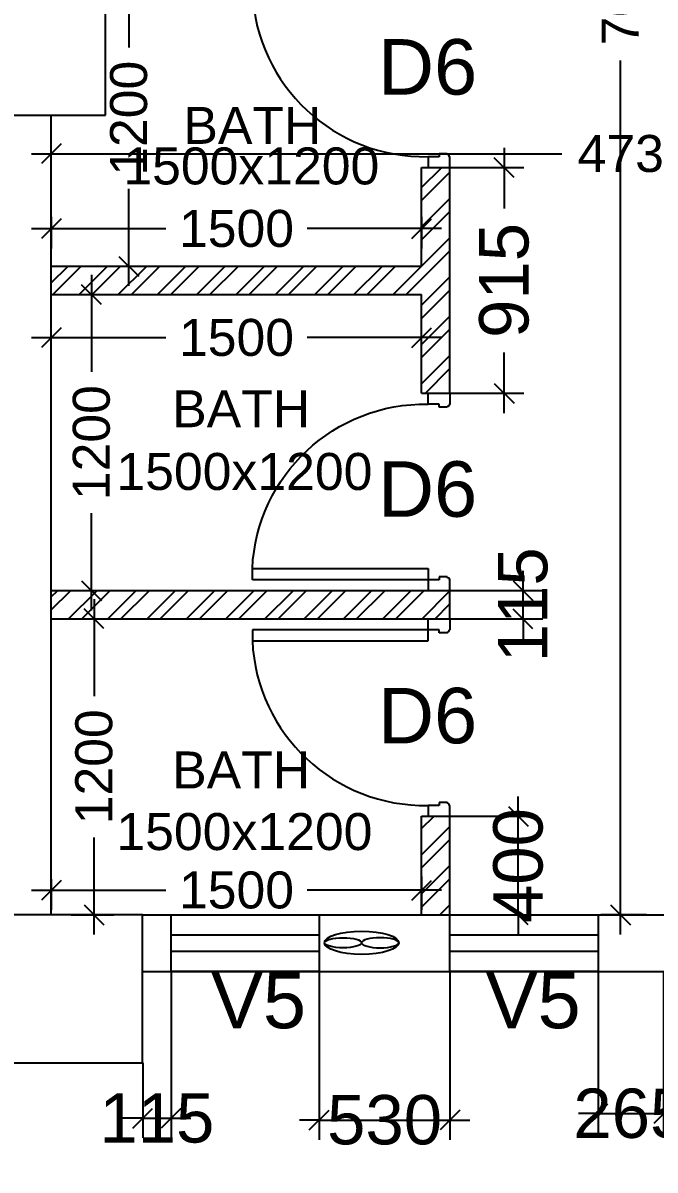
# Model space of a CAD drawing. Extents: x 7620542 to 7843793, y -6476226 to -6093835.
# Drawn here: x 7754414 to 7756975, y -6414219 to -6409569 of the extents above; entities that cross this region are included whole.
import ezdxf
from ezdxf.enums import TextEntityAlignment as Align

# ---------------------------------------------------------------- set-up
doc = ezdxf.new("R2010")
doc.units = 0
doc.header["$LTSCALE"] = 600
doc.header["$MEASUREMENT"] = 0
doc.header["$PDMODE"] = 35
doc.layers.get('0').update_dxf_attribs({"linetype": 'CONTINUOUS'})
doc.layers.get('Defpoints').update_dxf_attribs({"linetype": 'CONTINUOUS'})
for name, color, linetype in [('DIM-TEXT', 8, 'CONTINUOUS'), ('DOOR', 32, 'CONTINUOUS'), ('Exaust', 8, 'CONTINUOUS'), ('joinery', 7, 'CONTINUOUS'), ('LA-column', 3, 'CONTINUOUS'), ('Room Dim', 1, 'CONTINUOUS'), ('T Wall', 8, 'CONTINUOUS'), ('TEXT', 6, 'CONTINUOUS'), ('Toi. Wall Hat', 3, 'CONTINUOUS'), ('Walls', 7, 'CONTINUOUS'), ('WIN', 151, 'CONTINUOUS'), ('Working Dim', 5, 'CONTINUOUS')]:
    doc.layers.add(name, color=color, linetype=linetype)
doc.styles.add('ari', font='arial.ttf')
doc.styles.add('ARIAL', font='arial.ttf')
doc.styles.add('RT', font='romant.shx')
doc.dimstyles.new('int. dim', dxfattribs={"dimtxt": 450, "dimasz": 80, "dimexe": 80, "dimexo": 0, "dimgap": 70, "dimtad": 0, "dimdec": 0, "dimzin": 12, "dimdsep": 46, "dimtxsty": 'ari', "dimblk": 'OBLIQUE', "dimcen": 2, "dimdle": 80, "dimclrd": 256, "dimclre": 256, "dimclrt": 6, "dimadec": 0, "dimazin": 0, "dimtfac": 1, "dimtdec": 0, "dimtix": 1, "dimtmove": 2, "dimatfit": 3, "dimfxl": 1, "dimtolj": 1, "dimtzin": 0, "dimlwd": -1, "dimlwe": -1, "dimarcsym": 0})
doc.dimstyles.new('TEXT', dxfattribs={"dimscale": 0, "dimtxt": 600, "dimasz": 300, "dimexe": 300, "dimexo": 30, "dimgap": 50, "dimtad": 0, "dimdec": 0, "dimzin": 0, "dimdsep": 46, "dimtxsty": 'RT', "dimblk": 'OBLIQUE', "dimcen": 0.09, "dimdle": 300, "dimclrd": 256, "dimclre": 256, "dimclrt": 170, "dimadec": 0, "dimazin": 0, "dimtfac": 1, "dimtdec": 0, "dimtofl": 0, "dimtmove": 2, "dimatfit": 3, "dimfxl": 1, "dimfrac": 2, "dimtolj": 1, "dimtzin": 0, "dimlwd": -1, "dimlwe": -1, "dimarcsym": 0})

# ---------------------------------------------------------------- blocks, each defined once
blk = doc.blocks.new('A$C153C7E87')
at = {"layer": 'Exaust', "color": 10, "extrusion": (0, 0, -1)}
for centre, major_axis, ratio in [((0, 0), (150.2, 0.1), 0.312125), ((-75.1, 0), (75.1, 0), 0.271389)]:
    blk.add_ellipse(centre, major_axis=major_axis, ratio=ratio, start_param=3.141593, end_param=9.424778, dxfattribs=at)
at = {"layer": 'Exaust', "color": 10}
blk.add_ellipse((75.1, 0), major_axis=(75.1, 0), ratio=0.271389, dxfattribs=at)
blk = doc.blocks.new('1000')
at = {"layer": 'DOOR'}
for p, q in [((0, -100), (0, 0)), ((0, 0), (49.7, 0)), ((49.7, 0), (49.7, -2.2)), ((63.2, -49.5), (49.7, -49.5)), ((49.7, -49.5), (49.7, -100)), ((63.2, -13.5), (61, -13.5)), ((63.2, -13.5), (63.2, -49.5)), ((836.8, -13.5), (836.8, -49.5)), ((836.8, -13.5), (839, -13.5)), ((836.8, -49.5), (850.3, -49.5)), ((850.3, 0), (850.3, -2.2)), ((900, 0), (850.3, 0)), ((850.3, -49.5), (850.3, -100)), ((900, -100), (900, 0)), ((49.7, -100), (0, -100)), ((49.7, -100), (49.7, -900.6)), ((100.2, -100), (49.7, -100)), ((100.2, -900.6), (100.2, -100)), ((850.3, -100), (900, -100)), ((49.7, -900.6), (100.2, -900.6))]:
    blk.add_line(p, q, dxfattribs=at)
for centre, major_axis, start_param, end_param in [((49.7, -13.5), (-7.95, 7.95), 3.926991, 5.497787), ((850.3, -13.5), (7.95, 7.95), 0.785398, 2.356194)]:
    blk.add_ellipse(centre, major_axis=major_axis, ratio=1, start_param=start_param, end_param=end_param, dxfattribs=at)
at = {"layer": 'DOOR', "color": 145}
blk.add_ellipse((64.3, -115.3), major_axis=(-519.7, 589.8), ratio=1, start_param=2.464943, end_param=4.009476, dxfattribs=at)
blk = doc.blocks.new('_Oblique')
at = {"color": 0, "linetype": 'ByBlock', "lineweight": -2}
blk.add_line((-0.5, -0.5), (0.5, 0.5), dxfattribs=at)
blk = doc.blocks.new('*D658')
at = {"layer": 'Defpoints', "color": 0, "transparency": 16777216}
for p in [(7754529, -6413039.4, 5.1), (7756029, -6413029.9, -0.7), (7756029, -6413084.9)]:
    blk.add_point(p, dxfattribs=at)
at = {"layer": 'Working Dim', "transparency": 16777216}
for p, q in [((7754529, -6413039.4), (7754529, -6413164.9)), ((7756029, -6413029.9), (7756029, -6413164.9)), ((7754449, -6413084.9), (7754992.3, -6413084.9)), ((7756109, -6413084.9), (7755565.6, -6413084.9))]:
    blk.add_line(p, q, dxfattribs=at)
at = {"layer": 'Working Dim', "transparency": 16777216, "xscale": 80, "yscale": 80, "zscale": 80, "rotation": 180}
blk.add_blockref('_Oblique', (7754529, -6413084.9), dxfattribs=at)
at = {"layer": 'Working Dim', "transparency": 16777216, "xscale": 80, "yscale": 80, "zscale": 80}
blk.add_blockref('_Oblique', (7756029, -6413084.9), dxfattribs=at)
at = {"layer": 'Working Dim', "color": 6, "transparency": 16777216, "insert": (7755279, -6413084.9), "char_height": 150, "attachment_point": 5, "style": 'ari'}
blk.add_mtext('\\A1;1500', dxfattribs=at)
blk = doc.blocks.new('*D659')
at = {"layer": 'Defpoints', "color": 0, "transparency": 16777216}
for p in [(7754610, -6411984.3, -0.7), (7754701.9, -6411984.3), (7754610, -6413184.7, 3.9)]:
    blk.add_point(p, dxfattribs=at)
at = {"layer": 'Working Dim', "transparency": 16777216}
for p, q in [((7754701.9, -6411904.3), (7754701.9, -6412297.8)), ((7754610, -6411984.3), (7754781.9, -6411984.3)), ((7754701.9, -6413264.7), (7754701.9, -6412871.1)), ((7754610, -6413184.7), (7754781.9, -6413184.7))]:
    blk.add_line(p, q, dxfattribs=at)
at = {"layer": 'Working Dim', "transparency": 16777216, "xscale": 80, "yscale": 80, "zscale": 80}
for p, rotation in [((7754701.9, -6411984.3), 90), ((7754701.9, -6413184.7), 270)]:
    blk.add_blockref('_Oblique', p, dxfattribs=dict(at, rotation=rotation))
at = {"layer": 'Working Dim', "color": 6, "transparency": 16777216, "insert": (7754701.9, -6412584.5), "char_height": 150, "attachment_point": 5, "rotation": 90, "style": 'ari'}
blk.add_mtext('\\A1;1200', dxfattribs=at)
blk = doc.blocks.new('*D660')
at = {"layer": 'Defpoints', "color": 0, "transparency": 16777216}
for p in [(7754577.8, -6410670.3, -0.7), (7754691.8, -6410670.3), (7754577.8, -6411870.3, -0.7)]:
    blk.add_point(p, dxfattribs=at)
at = {"layer": 'Working Dim', "transparency": 16777216}
for p, q in [((7754691.8, -6410590.3), (7754691.8, -6410983.6)), ((7754577.8, -6410670.3), (7754771.8, -6410670.3)), ((7754691.8, -6411950.3), (7754691.8, -6411556.9)), ((7754577.8, -6411870.3), (7754771.8, -6411870.3))]:
    blk.add_line(p, q, dxfattribs=at)
at = {"layer": 'Working Dim', "transparency": 16777216, "xscale": 80, "yscale": 80, "zscale": 80}
for p, rotation in [((7754691.8, -6410670.3), 90), ((7754691.8, -6411870.3), 270)]:
    blk.add_blockref('_Oblique', p, dxfattribs=dict(at, rotation=rotation))
at = {"layer": 'Working Dim', "color": 6, "transparency": 16777216, "insert": (7754691.8, -6411270.3), "char_height": 150, "attachment_point": 5, "rotation": 90, "style": 'ari'}
blk.add_mtext('\\A1;1200', dxfattribs=at)
blk = doc.blocks.new('*D661')
at = {"layer": 'Defpoints', "color": 0, "transparency": 16777216}
for p in [(7756029, -6410844.7), (7754529, -6410994.1, 5.1), (7756029, -6410994.1, -0.7)]:
    blk.add_point(p, dxfattribs=at)
at = {"layer": 'Working Dim', "transparency": 16777216}
for p, q in [((7754529, -6410994.1), (7754529, -6410764.7)), ((7756029, -6410994.1), (7756029, -6410764.7)), ((7754449, -6410844.7), (7754992.3, -6410844.7)), ((7756109, -6410844.7), (7755565.6, -6410844.7))]:
    blk.add_line(p, q, dxfattribs=at)
at = {"layer": 'Working Dim', "transparency": 16777216, "xscale": 80, "yscale": 80, "zscale": 80, "rotation": 180}
blk.add_blockref('_Oblique', (7754529, -6410844.7), dxfattribs=at)
at = {"layer": 'Working Dim', "transparency": 16777216, "xscale": 80, "yscale": 80, "zscale": 80}
blk.add_blockref('_Oblique', (7756029, -6410844.7), dxfattribs=at)
at = {"layer": 'Working Dim', "color": 6, "transparency": 16777216, "insert": (7755279, -6410844.7), "char_height": 150, "attachment_point": 5, "style": 'ari'}
blk.add_mtext('\\A1;1500', dxfattribs=at)
blk = doc.blocks.new('*D662')
at = {"layer": 'Defpoints', "color": 0, "transparency": 16777216}
for p in [(7754620.4, -6409355.3, -0.7), (7754842.9, -6409355.3), (7754620.4, -6410555.3, -0.7)]:
    blk.add_point(p, dxfattribs=at)
at = {"layer": 'Working Dim', "transparency": 16777216}
for p, q in [((7754842.9, -6409275.3), (7754842.9, -6409668.6)), ((7754620.4, -6409355.3), (7754922.9, -6409355.3)), ((7754842.9, -6410635.3), (7754842.9, -6410241.9)), ((7754620.4, -6410555.3), (7754922.9, -6410555.3))]:
    blk.add_line(p, q, dxfattribs=at)
at = {"layer": 'Working Dim', "transparency": 16777216, "xscale": 80, "yscale": 80, "zscale": 80}
for p, rotation in [((7754842.9, -6409355.3), 90), ((7754842.9, -6410555.3), 270)]:
    blk.add_blockref('_Oblique', p, dxfattribs=dict(at, rotation=rotation))
at = {"layer": 'Working Dim', "color": 6, "transparency": 16777216, "insert": (7754842.9, -6409955.3), "char_height": 150, "attachment_point": 5, "rotation": 90, "style": 'ari'}
blk.add_mtext('\\A1;1200', dxfattribs=at)
blk = doc.blocks.new('*D663')
at = {"layer": 'Defpoints', "color": 0, "transparency": 16777216}
for p in [(7754529, -6410355.3, 5.1), (7756029, -6410355.3, -0.7), (7754529, -6410402.8)]:
    blk.add_point(p, dxfattribs=at)
at = {"layer": 'Working Dim', "transparency": 16777216}
for p, q in [((7754529, -6410355.3), (7754529, -6410482.8)), ((7756029, -6410355.3), (7756029, -6410482.8)), ((7754449, -6410402.8), (7754992.3, -6410402.8)), ((7756109, -6410402.8), (7755565.6, -6410402.8))]:
    blk.add_line(p, q, dxfattribs=at)
at = {"layer": 'Working Dim', "transparency": 16777216, "xscale": 80, "yscale": 80, "zscale": 80, "rotation": 180}
blk.add_blockref('_Oblique', (7754529, -6410402.8), dxfattribs=at)
at = {"layer": 'Working Dim', "transparency": 16777216, "xscale": 80, "yscale": 80, "zscale": 80}
blk.add_blockref('_Oblique', (7756029, -6410402.8), dxfattribs=at)
at = {"layer": 'Working Dim', "color": 6, "transparency": 16777216, "insert": (7755279, -6410402.8), "char_height": 150, "attachment_point": 5, "style": 'ari'}
blk.add_mtext('\\A1;1500', dxfattribs=at)
blk = doc.blocks.new('*D666')
at = {"layer": 'Defpoints', "color": 0, "transparency": 16777216}
for p in [(7759259.1, -6410099.1), (7754529, -6410294.4, 5.1), (7759259.1, -6410463.2, 5.1)]:
    blk.add_point(p, dxfattribs=at)
at = {"layer": 'Working Dim', "transparency": 16777216}
for p, q in [((7754529, -6410294.4), (7754529, -6410019.1)), ((7759259.1, -6410463.2), (7759259.1, -6410019.1)), ((7754449, -6410099.1), (7756597.3, -6410099.1)), ((7759339.1, -6410099.1), (7757190.8, -6410099.1))]:
    blk.add_line(p, q, dxfattribs=at)
at = {"layer": 'Working Dim', "transparency": 16777216, "xscale": 80, "yscale": 80, "zscale": 80, "rotation": 180}
blk.add_blockref('_Oblique', (7754529, -6410099.1), dxfattribs=at)
at = {"layer": 'Working Dim', "transparency": 16777216, "xscale": 80, "yscale": 80, "zscale": 80}
blk.add_blockref('_Oblique', (7759259.1, -6410099.1), dxfattribs=at)
at = {"layer": 'Working Dim', "color": 6, "transparency": 16777216, "insert": (7756894, -6410099.1), "char_height": 150, "attachment_point": 5, "style": 'ari'}
blk.add_mtext('\\A1;4730', dxfattribs=at)
blk = doc.blocks.new('*D667')
at = {"layer": 'Defpoints', "color": 0, "transparency": 16777216}
for p in [(7756444.1, -6406099.7, 5.1), (7756834.8, -6406099.7), (7756940.2, -6413184.7, 5.1)]:
    blk.add_point(p, dxfattribs=at)
at = {"layer": 'Working Dim', "transparency": 16777216}
for p, q in [((7756834.8, -6406019.7), (7756834.8, -6409133)), ((7756444.1, -6406099.7), (7756914.8, -6406099.7)), ((7756834.8, -6413264.7), (7756834.8, -6409720.8)), ((7756940.2, -6413184.7), (7756754.8, -6413184.7))]:
    blk.add_line(p, q, dxfattribs=at)
at = {"layer": 'Working Dim', "transparency": 16777216, "xscale": 80, "yscale": 80, "zscale": 80}
for p, rotation in [((7756834.8, -6406099.7), 90), ((7756834.8, -6413184.7), 270)]:
    blk.add_blockref('_Oblique', p, dxfattribs=dict(at, rotation=rotation))
at = {"layer": 'Working Dim', "color": 6, "transparency": 16777216, "insert": (7756834.8, -6409426.9), "char_height": 150, "attachment_point": 5, "rotation": 90, "style": 'ari'}
blk.add_mtext('\\A1;7085', dxfattribs=at)
blk = doc.blocks.new('*D837')
at = {"layer": 'Defpoints', "color": 0, "linetype": 'Continuous', "transparency": 16777216}
for p in [(7761439.1, -6413784.8, -21.6), (7720379, -6413864.7, -0.3), (7720379, -6414809.1)]:
    blk.add_point(p, dxfattribs=at)
at = {"layer": 'DIM-TEXT', "transparency": 16777216}
for p, q in [((7761439.1, -6413784.8), (7761439.1, -6415109.1)), ((7720379, -6413864.7), (7720379, -6415109.1)), ((7720079, -6414809.1), (7730596.3, -6414809.1)), ((7761739.1, -6414809.1), (7751221.7, -6414809.1))]:
    blk.add_line(p, q, dxfattribs=at)
at = {"layer": 'DIM-TEXT', "linetype": 'Continuous', "transparency": 16777216, "xscale": 300, "yscale": 300, "zscale": 300, "rotation": 180}
blk.add_blockref('_Oblique', (7720379, -6414809.1), dxfattribs=at)
at = {"layer": 'DIM-TEXT', "linetype": 'Continuous', "transparency": 16777216, "xscale": 300, "yscale": 300, "zscale": 300}
blk.add_blockref('_Oblique', (7761439.1, -6414809.1), dxfattribs=at)
at = {"layer": 'DIM-TEXT', "color": 170, "linetype": 'Continuous', "transparency": 16777216, "insert": (7740909, -6414809.1), "char_height": 750, "attachment_point": 5, "style": 'ari'}
blk.add_mtext('\\A1;{\\H1.067x;GENERAL MEDICINE (MALE - 30 Beds )}', dxfattribs=at)
blk = doc.blocks.new('*D1564')
at = {"layer": 'Defpoints', "color": 0, "transparency": 16777216}
for p in [(7756144, -6412785.3), (7756420.5, -6412785.3), (7756144, -6413184.7)]:
    blk.add_point(p, dxfattribs=at)
at = {"layer": 'Working Dim', "transparency": 16777216}
for p, q in [((7756420.5, -6412785.3), (7756420.5, -6412705.3)), ((7756144, -6412785.3), (7756500.5, -6412785.3)), ((7756420.5, -6413184.7), (7756420.5, -6412785.3)), ((7756144, -6413184.7), (7756500.5, -6413184.7)), ((7756420.5, -6413184.7), (7756420.5, -6413264.7))]:
    blk.add_line(p, q, dxfattribs=at)
at = {"layer": 'Working Dim', "transparency": 16777216, "xscale": 80, "yscale": 80, "zscale": 80}
for p, rotation in [((7756420.5, -6412785.3), 270), ((7756420.5, -6413184.7), 90)]:
    blk.add_blockref('_Oblique', p, dxfattribs=dict(at, rotation=rotation))
at = {"layer": 'Working Dim', "color": 6, "transparency": 16777216, "insert": (7756420.5, -6412985), "char_height": 200, "attachment_point": 5, "rotation": 90, "style": 'ari'}
blk.add_mtext('\\A1;400', dxfattribs=at)
blk = doc.blocks.new('*D1565')
at = {"layer": 'Defpoints', "color": 0, "transparency": 16777216}
for p in [(7756144, -6411870.3), (7756439.8, -6411870.3), (7756144, -6411985.3)]:
    blk.add_point(p, dxfattribs=at)
at = {"layer": 'Working Dim', "transparency": 16777216}
for p, q in [((7756439.8, -6411870.3), (7756439.8, -6411790.3)), ((7756144, -6411870.3), (7756519.8, -6411870.3)), ((7756439.8, -6411985.3), (7756439.8, -6411870.3)), ((7756144, -6411985.3), (7756519.8, -6411985.3)), ((7756439.8, -6411985.3), (7756439.8, -6412065.3))]:
    blk.add_line(p, q, dxfattribs=at)
at = {"layer": 'Working Dim', "transparency": 16777216, "xscale": 80, "yscale": 80, "zscale": 80}
for p, rotation in [((7756439.8, -6411870.3), 270), ((7756439.8, -6411985.3), 90)]:
    blk.add_blockref('_Oblique', p, dxfattribs=dict(at, rotation=rotation))
at = {"layer": 'Working Dim', "color": 6, "transparency": 16777216, "insert": (7756439.8, -6411927.8), "char_height": 200, "attachment_point": 5, "rotation": 90, "style": 'ari'}
blk.add_mtext('\\A1;115', dxfattribs=at)
blk = doc.blocks.new('*D1566')
at = {"layer": 'Defpoints', "color": 0, "transparency": 16777216}
for p in [(7756144, -6410155.3), (7756363.5, -6410155.3), (7756144, -6411070.3)]:
    blk.add_point(p, dxfattribs=at)
at = {"layer": 'Working Dim', "transparency": 16777216}
for p, q in [((7756363.5, -6410075.3), (7756363.5, -6410321.1)), ((7756144, -6410155.3), (7756443.5, -6410155.3)), ((7756363.5, -6411150.3), (7756363.5, -6410904.5)), ((7756144, -6411070.3), (7756443.5, -6411070.3))]:
    blk.add_line(p, q, dxfattribs=at)
at = {"layer": 'Working Dim', "transparency": 16777216, "xscale": 80, "yscale": 80, "zscale": 80}
for p, rotation in [((7756363.5, -6410155.3), 90), ((7756363.5, -6411070.3), 270)]:
    blk.add_blockref('_Oblique', p, dxfattribs=dict(at, rotation=rotation))
at = {"layer": 'Working Dim', "color": 6, "transparency": 16777216, "insert": (7756363.5, -6410612.8), "char_height": 200, "attachment_point": 5, "rotation": 90, "style": 'ari'}
blk.add_mtext('\\A1;915', dxfattribs=at)
blk = doc.blocks.new('*D2052')
at = {"layer": 'Defpoints', "color": 0, "transparency": 16777216}
for p in [(7755014, -6413414.7), (7754899, -6413784.8, 8.6), (7755014, -6414009.3)]:
    blk.add_point(p, dxfattribs=at)
at = {"layer": 'Working Dim', "transparency": 16777216}
for p, q in [((7755014, -6413414.7), (7755014, -6414089.3)), ((7754899, -6413784.8), (7754899, -6414089.3)), ((7754899, -6414009.3), (7754819, -6414009.3)), ((7754899, -6414009.3), (7755014, -6414009.3)), ((7755014, -6414009.3), (7755094, -6414009.3))]:
    blk.add_line(p, q, dxfattribs=at)
at = {"layer": 'Working Dim', "transparency": 16777216, "xscale": 80, "yscale": 80, "zscale": 80}
blk.add_blockref('_Oblique', (7754899, -6414009.3), dxfattribs=at)
at = {"layer": 'Working Dim', "transparency": 16777216, "xscale": 80, "yscale": 80, "zscale": 80, "rotation": 180}
blk.add_blockref('_Oblique', (7755014, -6414009.3), dxfattribs=at)
at = {"layer": 'Working Dim', "color": 6, "transparency": 16777216, "insert": (7754956.5, -6414009.3), "char_height": 200, "attachment_point": 5, "style": 'ari'}
blk.add_mtext('\\A1;115', dxfattribs=at)
blk = doc.blocks.new('*D2054')
at = {"layer": 'Defpoints', "color": 0, "transparency": 16777216}
for p in [(7755614, -6413414.7), (7756144, -6413414.7), (7756144, -6414016.6)]:
    blk.add_point(p, dxfattribs=at)
at = {"layer": 'Working Dim', "transparency": 16777216}
for p, q in [((7755614, -6413414.7), (7755614, -6414096.6)), ((7756144, -6413414.7), (7756144, -6414096.6)), ((7755614, -6414016.6), (7755534, -6414016.6)), ((7755614, -6414016.6), (7756144, -6414016.6)), ((7756144, -6414016.6), (7756224, -6414016.6))]:
    blk.add_line(p, q, dxfattribs=at)
at = {"layer": 'Working Dim', "transparency": 16777216, "xscale": 80, "yscale": 80, "zscale": 80}
blk.add_blockref('_Oblique', (7755614, -6414016.6), dxfattribs=at)
at = {"layer": 'Working Dim', "transparency": 16777216, "xscale": 80, "yscale": 80, "zscale": 80, "rotation": 180}
blk.add_blockref('_Oblique', (7756144, -6414016.6), dxfattribs=at)
at = {"layer": 'Working Dim', "color": 6, "transparency": 16777216, "insert": (7755879, -6414016.6), "char_height": 200, "attachment_point": 5, "style": 'ari'}
blk.add_mtext('\\A1;530', dxfattribs=at)
blk = doc.blocks.new('*D2055')
at = {"layer": 'Defpoints', "color": 0, "transparency": 16777216}
for p in [(7756744, -6413414.7), (7757009.1, -6413414.7), (7757009.1, -6413990.5)]:
    blk.add_point(p, dxfattribs=at)
at = {"layer": 'Working Dim', "transparency": 16777216}
for p, q in [((7756744, -6413414.7), (7756744, -6414070.5)), ((7757009.1, -6413414.7), (7757009.1, -6414070.5)), ((7756744, -6413990.5), (7756664, -6413990.5)), ((7756744, -6413990.5), (7757009.1, -6413990.5)), ((7757009.1, -6413990.5), (7757089.1, -6413990.5))]:
    blk.add_line(p, q, dxfattribs=at)
at = {"layer": 'Working Dim', "transparency": 16777216, "xscale": 80, "yscale": 80, "zscale": 80}
blk.add_blockref('_Oblique', (7756744, -6413990.5), dxfattribs=at)
at = {"layer": 'Working Dim', "transparency": 16777216, "xscale": 80, "yscale": 80, "zscale": 80, "rotation": 180}
blk.add_blockref('_Oblique', (7757009.1, -6413990.5), dxfattribs=at)
at = {"layer": 'Working Dim', "color": 6, "transparency": 16777216, "insert": (7756876.5, -6413990.5), "char_height": 200, "attachment_point": 5, "style": 'ari'}
blk.add_mtext('\\A1;265', dxfattribs=at)
blk = doc.blocks.new('*D2108')
at = {"layer": 'Defpoints', "color": 0, "linetype": 'Continuous', "transparency": 16777216}
for p in [(7720379.1, -6417001.4), (7720379.1, -6419313.6, -0.3), (7761439.2, -6419393.5, -21.6)]:
    blk.add_point(p, dxfattribs=at)
at = {"layer": 'DIM-TEXT', "transparency": 16777216}
for p, q in [((7720379.1, -6419313.6), (7720379.1, -6416701.4)), ((7761439.2, -6419393.5), (7761439.2, -6416701.4)), ((7720079.1, -6417001.4), (7730596.4, -6417001.4)), ((7761739.2, -6417001.4), (7751221.8, -6417001.4))]:
    blk.add_line(p, q, dxfattribs=at)
at = {"layer": 'DIM-TEXT', "linetype": 'Continuous', "transparency": 16777216, "xscale": 300, "yscale": 300, "zscale": 300, "rotation": 180}
blk.add_blockref('_Oblique', (7720379.1, -6417001.4), dxfattribs=at)
at = {"layer": 'DIM-TEXT', "linetype": 'Continuous', "transparency": 16777216, "xscale": 300, "yscale": 300, "zscale": 300}
blk.add_blockref('_Oblique', (7761439.2, -6417001.4), dxfattribs=at)
at = {"layer": 'DIM-TEXT', "color": 170, "linetype": 'Continuous', "transparency": 16777216, "insert": (7740909.1, -6417001.4), "char_height": 750, "attachment_point": 5, "style": 'ari'}
blk.add_mtext('\\A1;{\\H1.067x;GENERAL MEDICINE (MALE - 30 Beds )}', dxfattribs=at)

msp = doc.modelspace()

# ---------------------------------------------------------------- hatches: boundary and pattern name
at = {"layer": 'Toi. Wall Hat'}
h = msp.add_hatch(dxfattribs=at)
h.set_pattern_fill('ANSI32', color=10, scale=300, style=0)
h.set_pattern_definition([(45, (832124.8, -40939.58), (-79.5495129, 79.5495129), []), (45, (832177.84, -40939.58), (-79.5495129, 79.5495129), [])])
h.paths.add_polyline_path([(7757759.107, -6408040.27), (7757644.107, -6408040.27), (7757644.107, -6408440.801), (7757759.107, -6408440.801)])
h.paths.add_polyline_path([(7756143.974, -6408040.27), (7756028.974, -6408040.27), (7756028.974, -6408440.801), (7756143.974, -6408440.801)])
h.paths.add_polyline_path([(7756143.974, -6409240.801), (7754528.974, -6409240.801), (7754528.974, -6409355.801), (7756143.974, -6409355.801)])
h.paths.add_polyline_path([(7759259.107, -6409240.801), (7757644.107, -6409240.801), (7757644.107, -6409355.801), (7759259.107, -6409355.801)])
h.paths.add_polyline_path([(7759259.107, -6410555.801), (7757759.107, -6410555.801), (7757759.107, -6410155.801), (7757644.107, -6410155.801), (7757644.107, -6411070.801), (7757759.107, -6411070.801), (7757759.107, -6410670.801), (7759259.107, -6410670.801)])
h.paths.add_polyline_path([(7756143.974, -6410155.801), (7756028.974, -6410155.801), (7756028.974, -6410555.801), (7754528.974, -6410555.801), (7754528.974, -6410670.801), (7756028.974, -6410670.801), (7756028.974, -6411070.801), (7756143.974, -6411070.801)])
h.paths.add_polyline_path([(7756143.974, -6411870.801), (7754528.974, -6411870.801), (7754528.974, -6411985.801), (7756143.974, -6411985.801)])
h.paths.add_polyline_path([(7756143.974, -6412785.801), (7756028.974, -6412785.801), (7756028.974, -6413185.27), (7756143.974, -6413185.27)])
h.paths.add_polyline_path([(7757759.107, -6412785.801), (7757644.107, -6412785.801), (7757644.107, -6413185.27), (7757759.107, -6413185.27)])
h.paths.add_polyline_path([(7759259.107, -6411870.801), (7757644.107, -6411870.801), (7757644.107, -6411985.801), (7759259.107, -6411985.801)])

# ---------------------------------------------------------------- linework, layer by layer
at = {"layer": 'LA-column', "color": 2, "elevation": -11.41}
for points in [[(7754748.972, -6409942.275), (7754748.972, -6409342.275), (7754298.972, -6409342.275), (7754298.972, -6409942.275)], [(7754898.972, -6413784.819), (7754898.972, -6413184.819), (7754298.972, -6413184.819), (7754298.972, -6413784.819)]]:
    msp.add_lwpolyline(points, close=True, dxfattribs=at)
at = {"layer": 'T Wall', "color": 6, "linetype": 'Continuous'}
for p, q in [((7756028.974, -6410555.27, -14.83), (7756028.974, -6410155.27, -14.83)), ((7756028.974, -6410155.27, -14.83), (7756143.974, -6410155.27, -14.83)), ((7756143.974, -6411070.27, -14.83), (7756143.974, -6410155.27, -14.83)), ((7754528.974, -6410555.27, -14.83), (7756028.974, -6410555.27, -14.83)), ((7754528.974, -6410670.27, -14.83), (7756028.974, -6410670.27, -14.83)), ((7756028.974, -6411070.27, -14.83), (7756028.974, -6410670.27, -14.83)), ((7756028.974, -6411070.27, -14.83), (7756143.974, -6411070.27, -14.83)), ((7754528.974, -6411870.27, -14.83), (7756143.974, -6411870.27, -14.83)), ((7756143.974, -6411985.27, -14.83), (7756143.974, -6411870.27, -14.83)), ((7754528.974, -6411985.27, -14.83), (7756143.974, -6411985.27, -14.83)), ((7756028.974, -6413185.27, -14.83), (7756028.974, -6412785.27, -14.83)), ((7756028.974, -6412785.27, -14.83), (7756143.974, -6412785.27, -14.83)), ((7756143.974, -6413185.27, -14.83), (7756143.974, -6412785.27, -14.83))]:
    msp.add_line(p, q, dxfattribs=at)
at = {"layer": 'Walls'}
for p, q in [((7754528.974, -6413184.738, -14.83), (7754528.974, -6409942.429, -14.83)), ((7754898.973, -6413184.748, -14.83), (7759259.107, -6413184.748, -14.83)), ((7754898.973, -6413414.748, -14.83), (7760689.107, -6413414.748, -14.83))]:
    msp.add_line(p, q, dxfattribs=at)
at = {"layer": 'WIN', "linetype": 'Continuous', "elevation": -11.41}
for points in [[(7755613.972, -6413414.749), (7755013.972, -6413414.749), (7755013.972, -6413184.749), (7755613.972, -6413184.749)], [(7756743.972, -6413414.749), (7756143.972, -6413414.749), (7756143.972, -6413184.749), (7756743.972, -6413184.749)], [(7755613.972, -6413333.408), (7755013.972, -6413333.408), (7755013.972, -6413266.09), (7755613.972, -6413266.09)], [(7756743.972, -6413333.408), (7756143.972, -6413333.408), (7756143.972, -6413266.09), (7756743.972, -6413266.09)]]:
    msp.add_lwpolyline(points, close=True, dxfattribs=at)

# ---------------------------------------------------------------- block references
at = {"layer": 'DOOR', "linetype": 'Continuous'}
for p, xscale, yscale, zscale, rotation in [((7756143.974, -6409355.27, -14.83), 0.8888888880610689, 0.8888888880610689, 0.8888888880610689, 270.0000128466253), ((7756143.866, -6411870.27, -14.83), -0.8888888880610685, 0.8888888927176595, 0.8888888919152134, 269.9999872734366), ((7756143.974, -6411985.27, -14.83), 0.8888888880610689, 0.8888888880610689, 0.8888888880610689, 270.0000128466253)]:
    msp.add_blockref('1000', p, dxfattribs=dict(at, xscale=xscale, yscale=yscale, zscale=zscale, rotation=rotation))
at = {"layer": 'Exaust', "linetype": 'Continuous', "xscale": -1, "rotation": 180}
msp.add_blockref('A$C153C7E87', (7755786.115, -6413297.952, -14.83), dxfattribs=at)

# ---------------------------------------------------------------- texts
at = {"layer": 'joinery', "style": 'ari'}
for s, p in [('D6', (7756053.332, -6409859.407, -14.83)), ('D6', (7756053.332, -6411570.854, -14.83)), ('D6', (7756053.332, -6412489.407, -14.83)), ('V5', (7755368.695, -6413644.563, -14.83)), ('V5', (7756481.409, -6413644.563, -11.41))]:
    msp.add_text(s, height=225, dxfattribs=at).set_placement(p, align=Align.CENTER)
at = {"layer": 'Room Dim', "style": 'ARIAL'}
for p in [(7755339.163, -6410223.597, -14.83), (7755311.178, -6411462.216, -14.83), (7755311.178, -6412922.104, -14.83)]:
    msp.add_text('1500x1200', height=150, dxfattribs=at).set_placement(p, align=Align.CENTER)
at = {"layer": 'TEXT', "color": 7, "style": 'ARIAL'}
for p in [(7755343.52, -6410059.141, -14.83), (7755298.13, -6411207.984, -14.83), (7755298.13, -6412672.414, -14.83)]:
    msp.add_text('BATH', height=150, dxfattribs=at).set_placement(p, align=Align.CENTER)

# ---------------------------------------------------------------- dimensions: what is measured, and where the dimension line sits
at = {"layer": 'DIM-TEXT', "linetype": 'Continuous'}
for base, p1, p2, picture, middle in [((7720378.962, -6414809.097, 2.691), (7761439.1, -6413784.819, -18.93), (7720378.962, -6413864.705, 2.343), '*D837', (7740909.031, -6414809.097, 2.691)), ((7720379.051, -6417001.407, 3.722), (7761439.189, -6419393.479, -17.899), (7720379.051, -6419313.592, 3.374), '*D2108', (7740909.12, -6417001.407, 3.722))]:
    dim = msp.add_linear_dim(base=base, p1=p1, p2=p2, angle=180, text='{\\H1.067x;GENERAL MEDICINE (MALE - 30 Beds )}', dimstyle='TEXT', override={"dimscale": 1, "dimtxt": 750, "dimexo": 0, "dimtxsty": 'ari'}, dxfattribs=at)
    dim.commit()
    dim.dimension.update_dxf_attribs({"geometry": picture, "text_midpoint": middle})
at = {"layer": 'Working Dim'}
dim = msp.add_linear_dim(base=(7756834.768, -6406099.74, -16.541), p1=(7756940.171, -6413184.739, -11.41), p2=(7756444.107, -6406099.74, -11.41), angle=90, dimstyle='int. dim', override={"dimtxt": 150}, dxfattribs=at)
dim.commit()
dim.dimension.update_dxf_attribs({"geometry": '*D667', "text_midpoint": (7756834.768, -6409426.92, -16.541), "dimtype": 160})
for base, p1, p2, override, picture, middle in [((7754842.9, -6409355.27, -16.541), (7754620.374, -6410555.27, -17.232), (7754620.374, -6409355.27, -17.232), {"dimtxt": 150}, '*D662', (7754842.9, -6409955.27, -16.541)), ((7756363.46, -6410155.27, -14.83), (7756143.974, -6411070.27, -14.83), (7756143.974, -6410155.27, -14.83), {"dimtxt": 200, "dimarcsym": 1}, '*D1566', (7756363.46, -6410612.77, -14.83)), ((7754691.831, -6410670.27, -14.83), (7754577.793, -6411870.27, -15.522), (7754577.793, -6410670.27, -15.522), {"dimtxt": 150}, '*D660', (7754691.831, -6411270.27, -14.83)), ((7756439.757, -6411870.27, -14.83), (7756143.974, -6411985.27, -14.83), (7756143.974, -6411870.27, -14.83), {"dimtxt": 200, "dimarcsym": 1}, '*D1565', (7756439.757, -6411927.77, -14.83)), ((7754701.908, -6411984.27, -14.83), (7754610.049, -6413184.706, -10.951), (7754610.049, -6411984.27, -15.522), {"dimtxt": 150}, '*D659', (7754701.908, -6412584.488, -14.83))]:
    dim = msp.add_linear_dim(base=base, p1=p1, p2=p2, angle=90, dimstyle='int. dim', override=override, dxfattribs=at)
    dim.commit()
    dim.dimension.update_dxf_attribs({"geometry": picture, "text_midpoint": middle})
for base, p1, p2, override, picture, middle in [((7759259.107, -6410099.074, -16.541), (7754528.974, -6410294.425, -11.41), (7759259.107, -6410463.199, -11.41), {"dimtxt": 150}, '*D666', (7756894.041, -6410099.074, -16.541)), ((7754528.974, -6410402.789, -16.541), (7756028.974, -6410355.27, -17.232), (7754528.974, -6410355.27, -11.41), {"dimtxt": 150}, '*D663', (7755278.974, -6410402.789, -16.541)), ((7756028.974, -6410844.685, -16.541), (7754528.974, -6410994.13, -11.41), (7756028.974, -6410994.13, -17.232), {"dimtxt": 150}, '*D661', (7755278.974, -6410844.685, -16.541)), ((7756028.974, -6413084.896, -16.541), (7754528.974, -6413039.424, -11.41), (7756028.974, -6413029.851, -17.232), {"dimtxt": 150}, '*D658', (7755278.974, -6413084.896, -16.541)), ((7755013.972, -6414009.292, -11.41), (7754898.972, -6413784.819, -2.858), (7755013.972, -6413414.748, -11.41), {"dimtxt": 200, "dimarcsym": 1}, '*D2052', (7754956.472, -6414009.292, -11.41)), ((7756143.972, -6414016.623, -11.41), (7755613.972, -6413414.749, -11.41), (7756143.972, -6413414.748, -11.41), {"dimtxt": 200, "dimarcsym": 1}, '*D2054', (7755878.972, -6414016.623, -11.41)), ((7757009.107, -6413990.529, -11.41), (7756743.972, -6413414.749, -11.41), (7757009.107, -6413414.749, -11.41), {"dimtxt": 200, "dimarcsym": 1}, '*D2055', (7756876.54, -6413990.529, -11.41))]:
    dim = msp.add_linear_dim(base=base, p1=p1, p2=p2, dimstyle='int. dim', override=override, dxfattribs=at)
    dim.commit()
    dim.dimension.update_dxf_attribs({"geometry": picture, "text_midpoint": middle})
dim = msp.add_linear_dim(base=(7756420.456, -6412785.27, -14.83), p1=(7756143.974, -6413184.748, -14.83), p2=(7756143.974, -6412785.27, -14.83), angle=90, text='400', dimstyle='int. dim', override={"dimtxt": 200, "dimarcsym": 1}, dxfattribs=at)
dim.commit()
dim.dimension.update_dxf_attribs({"geometry": '*D1564', "text_midpoint": (7756420.456, -6412985.009, -14.83)})

doc.saveas('drawing.dxf')
